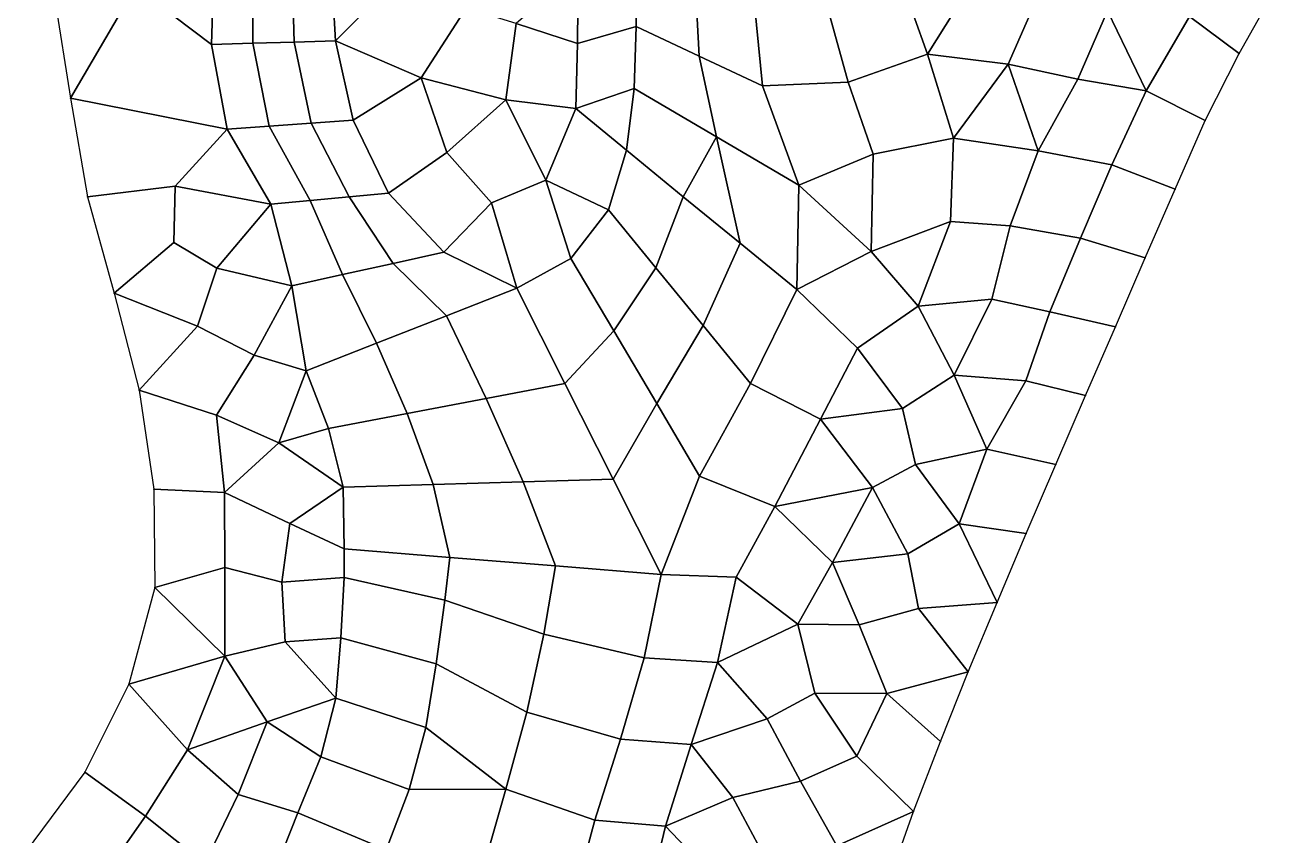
# Model space of a CAD drawing. Extents: x 380707 to 407438, y 6452841 to 6483357.
# Drawn here: x 397553.6 to 397803.6, y 6456317.9 to 6456480 of the extents above; entities that cross this region are included whole.
import ezdxf

# ---------------------------------------------------------------- set-up
doc = ezdxf.new("R2010")
doc.units = 0
for name, color, linetype in [('MESH_BOUND', 25, 'CONTINUOUS'), ('MESH_ELEMS', 18, 'CONTINUOUS'), ('MESH_NODES', 18, 'CONTINUOUS')]:
    doc.layers.add(name, color=color, linetype=linetype)

msp = doc.modelspace()

# ---------------------------------------------------------------- linework, layer by layer
at = {"layer": 'MESH_BOUND', "color": 25}
for points in [[(397796.225, 6456474.27, 0.373), (397803.576, 6456487.34, 0.458)], [(397559.616, 6456485.15, 1.466), (397562.701, 6456465.39, 1.691)], [(397789.448, 6456460.92, 0.306), (397796.225, 6456474.27, 0.373)], [(397562.701, 6456465.39, 1.691), (397566.131, 6456445.67, 1.296)], [(397783.439, 6456447.19, 0.435), (397789.448, 6456460.92, 0.306)], [(397777.445, 6456433.44, 0.336), (397783.439, 6456447.19, 0.435)], [(397566.131, 6456445.67, 1.296), (397571.464, 6456426.38, 1.151)], [(397771.49, 6456419.69, 0.344), (397777.445, 6456433.44, 0.336)], [(397571.464, 6456426.38, 1.151), (397576.405, 6456407.01, 1.106)], [(397765.537, 6456405.93, 0.55), (397771.49, 6456419.69, 0.344)], [(397576.405, 6456407.01, 1.106), (397579.387, 6456387.22, 1.13)], [(397759.6, 6456392.16, 0.683), (397765.537, 6456405.93, 0.55)], [(397753.662, 6456378.4, 0.439), (397759.6, 6456392.16, 0.683)], [(397579.387, 6456387.22, 1.13), (397579.579, 6456367.58, 1.161)], [(397747.849, 6456364.58, 0.462), (397753.662, 6456378.4, 0.439)], [(397579.579, 6456367.58, 1.161), (397574.38, 6456348.25, 1.157)], [(397742.044, 6456350.75, 0.519), (397747.849, 6456364.58, 0.462)], [(397736.552, 6456336.81, 0.49), (397742.044, 6456350.75, 0.519)], [(397574.38, 6456348.25, 1.157), (397565.582, 6456330.67, 1.194)], [(397731.157, 6456322.82, 0.5), (397736.552, 6456336.81, 0.49)], [(397565.582, 6456330.67, 1.194), (397553.631, 6456314.62, 1.075)], [(397726.189, 6456308.68, 0.519), (397731.157, 6456322.82, 0.5)]]:
    msp.add_polyline3d(points, dxfattribs=at)
at = {"layer": 'MESH_ELEMS', "color": 178}
for points in [[(397786.296, 6456481.67, 0.167), (397796.225, 6456474.27, 0.373), (397803.576, 6456487.34, 0.458), (397794.637, 6456494.72, 0.218)], [(397591.435, 6456493.34, -1.073), (397575.692, 6456487.58, 1.056), (397590.862, 6456476.06, -0.712), (397591.435, 6456493.34, -1.073)], [(397590.862, 6456476.06, -0.712), (397599.129, 6456476.32, -1.536), (397599.201, 6456493.26, -1.507), (397591.435, 6456493.34, -1.073)], [(397599.129, 6456476.32, -1.536), (397607.397, 6456476.58, -1.128), (397606.968, 6456493.18, -0.855), (397599.201, 6456493.26, -1.507)], [(397607.397, 6456476.58, -1.128), (397615.664, 6456476.84, -0.327), (397614.734, 6456493.11, -0.04), (397606.968, 6456493.18, -0.855)], [(397614.734, 6456493.11, -0.04), (397615.664, 6456476.84, -0.327), (397627.725, 6456488.87, 0.086), (397614.734, 6456493.11, -0.04)], [(397675.757, 6456479.71, -0.339), (397675.881, 6456492.15, -0.25), (397664.168, 6456491.06, 0.127), (397664.029, 6456476.27, 0.119)], [(397675.881, 6456492.15, -0.25), (397675.757, 6456479.71, -0.339), (397688.357, 6456473.77, -0.526), (397687.429, 6456490.17, -0.64)], [(397664.168, 6456491.06, 0.127), (397651.787, 6456480.25, 0.174), (397664.029, 6456476.27, 0.119), (397664.168, 6456491.06, 0.127)], [(397687.429, 6456490.17, -0.64), (397688.357, 6456473.77, -0.526), (397700.956, 6456467.83, 0.013), (397698.977, 6456488.19, -0.016)], [(397733.932, 6456474.13, 0.461), (397728.234, 6456490.18, 0.39), (397714.146, 6456482.77, 0.125), (397718.069, 6456468.59, 0.357)], [(397743.291, 6456489.07, 0.462), (397728.234, 6456490.18, 0.39), (397733.932, 6456474.13, 0.461), (397743.291, 6456489.07, 0.462)], [(397559.616, 6456485.15, 1.466), (397562.701, 6456465.39, 1.691), (397575.692, 6456487.58, 1.056), (397559.616, 6456485.15, 1.466)], [(397590.862, 6456476.06, -0.712), (397575.692, 6456487.58, 1.056), (397562.701, 6456465.39, 1.691), (397594.038, 6456459.14, -0.757)], [(397632.772, 6456469.45, 0.175), (397641.801, 6456483.34, 0.312), (397627.725, 6456488.87, 0.086), (397615.664, 6456476.84, -0.327)], [(397700.956, 6456467.83, 0.013), (397718.069, 6456468.59, 0.357), (397714.146, 6456482.77, 0.125), (397698.977, 6456488.19, -0.016)], [(397750.049, 6456472.19, 0.606), (397756.067, 6456485.87, 0.513), (397743.291, 6456489.07, 0.462), (397733.932, 6456474.13, 0.461)], [(397763.972, 6456469.18, 0.504), (397769.901, 6456482.81, 0.514), (397756.067, 6456485.87, 0.513), (397750.049, 6456472.19, 0.606)], [(397649.689, 6456465.01, 0.013), (397651.787, 6456480.25, 0.174), (397641.801, 6456483.34, 0.312), (397632.772, 6456469.45, 0.175)], [(397769.901, 6456482.81, 0.514), (397763.972, 6456469.18, 0.504), (397777.651, 6456466.84, 0.29), (397769.901, 6456482.81, 0.514)], [(397786.296, 6456481.67, 0.167), (397769.901, 6456482.81, 0.514), (397777.651, 6456466.84, 0.29), (397786.296, 6456481.67, 0.167)], [(397664.029, 6456476.27, 0.119), (397651.787, 6456480.25, 0.174), (397649.689, 6456465.01, 0.013), (397663.679, 6456463.29, 0.112)], [(397675.373, 6456467.28, -0.411), (397675.757, 6456479.71, -0.339), (397664.029, 6456476.27, 0.119), (397663.679, 6456463.29, 0.112)], [(397675.757, 6456479.71, -0.339), (397675.373, 6456467.28, -0.411), (397691.801, 6456457.64, -0.508), (397688.357, 6456473.77, -0.526)], [(397796.225, 6456474.27, 0.373), (397786.296, 6456481.67, 0.167), (397777.651, 6456466.84, 0.29), (397789.448, 6456460.92, 0.306)], [(397610.794, 6456460.36, -1.057), (397619.172, 6456460.97, -0.175), (397615.664, 6456476.84, -0.327), (397607.397, 6456476.58, -1.128)], [(397619.172, 6456460.97, -0.175), (397632.772, 6456469.45, 0.175), (397615.664, 6456476.84, -0.327), (397619.172, 6456460.97, -0.175)], [(397594.038, 6456459.14, -0.757), (397602.416, 6456459.75, -1.795), (397599.129, 6456476.32, -1.536), (397590.862, 6456476.06, -0.712)], [(397602.416, 6456459.75, -1.795), (397610.794, 6456460.36, -1.057), (397607.397, 6456476.58, -1.128), (397599.129, 6456476.32, -1.536)], [(397688.357, 6456473.77, -0.526), (397691.801, 6456457.64, -0.508), (397708.228, 6456448.01, 0.119), (397700.956, 6456467.83, 0.013)], [(397739.158, 6456457.35, 0.445), (397733.932, 6456474.13, 0.461), (397718.069, 6456468.59, 0.357), (397723.111, 6456454.2, 0.394)], [(397739.158, 6456457.35, 0.445), (397750.049, 6456472.19, 0.606), (397733.932, 6456474.13, 0.461), (397739.158, 6456457.35, 0.445)], [(397756.083, 6456454.85, 0.458), (397750.049, 6456472.19, 0.606), (397739.158, 6456457.35, 0.445), (397756.083, 6456454.85, 0.458)], [(397763.972, 6456469.18, 0.504), (397750.049, 6456472.19, 0.606), (397756.083, 6456454.85, 0.458), (397763.972, 6456469.18, 0.504)], [(397637.935, 6456454.51, -0.008), (397632.772, 6456469.45, 0.175), (397619.172, 6456460.97, -0.175), (397626.281, 6456446.39, -0.336)], [(397632.772, 6456469.45, 0.175), (397637.935, 6456454.51, -0.008), (397649.689, 6456465.01, 0.013), (397632.772, 6456469.45, 0.175)], [(397675.373, 6456467.28, -0.411), (397663.679, 6456463.29, 0.112), (397673.806, 6456454.95, -0.451), (397675.373, 6456467.28, -0.411)], [(397675.373, 6456467.28, -0.411), (397673.806, 6456454.95, -0.451), (397685.148, 6456445.68, -0.82), (397691.801, 6456457.64, -0.508)], [(397708.228, 6456448.01, 0.119), (397723.111, 6456454.2, 0.394), (397718.069, 6456468.59, 0.357), (397700.956, 6456467.83, 0.013)], [(397763.972, 6456469.18, 0.504), (397756.083, 6456454.85, 0.458), (397770.75, 6456452.03, 0.271), (397777.651, 6456466.84, 0.29)], [(397770.75, 6456452.03, 0.271), (397783.439, 6456447.19, 0.435), (397789.448, 6456460.92, 0.306), (397777.651, 6456466.84, 0.29)], [(397562.701, 6456465.39, 1.691), (397566.131, 6456445.67, 1.296), (397583.605, 6456447.75, 0.753), (397594.038, 6456459.14, -0.757)], [(397646.828, 6456444.42, -0.054), (397657.683, 6456448.98, 0.07), (397649.689, 6456465.01, 0.013), (397637.935, 6456454.51, -0.008)], [(397657.683, 6456448.98, 0.07), (397663.679, 6456463.29, 0.112), (397649.689, 6456465.01, 0.013), (397657.683, 6456448.98, 0.07)], [(397657.683, 6456448.98, 0.07), (397670.234, 6456443.06, -0.321), (397673.806, 6456454.95, -0.451), (397663.679, 6456463.29, 0.112)], [(397602.725, 6456444.18, -1.496), (397610.577, 6456444.92, -1.49), (397602.416, 6456459.75, -1.795), (397594.038, 6456459.14, -0.757)], [(397610.577, 6456444.92, -1.49), (397618.429, 6456445.66, -0.778), (397610.794, 6456460.36, -1.057), (397602.416, 6456459.75, -1.795)], [(397618.429, 6456445.66, -0.778), (397626.281, 6456446.39, -0.336), (397619.172, 6456460.97, -0.175), (397610.794, 6456460.36, -1.057)], [(397602.725, 6456444.18, -1.496), (397594.038, 6456459.14, -0.757), (397583.605, 6456447.75, 0.753), (397602.725, 6456444.18, -1.496)], [(397691.801, 6456457.64, -0.508), (397685.148, 6456445.68, -0.82), (397696.489, 6456436.41, -0.54), (397691.801, 6456457.64, -0.508)], [(397691.801, 6456457.64, -0.508), (397696.489, 6456436.41, -0.54), (397707.831, 6456427.14, 0.099), (397708.228, 6456448.01, 0.119)], [(397738.575, 6456440.69, 0.422), (397739.158, 6456457.35, 0.445), (397723.111, 6456454.2, 0.394), (397722.661, 6456434.73, 0.491)], [(397750.468, 6456439.83, 0.404), (397756.083, 6456454.85, 0.458), (397739.158, 6456457.35, 0.445), (397738.575, 6456440.69, 0.422)], [(397637.935, 6456454.51, -0.008), (397626.281, 6456446.39, -0.336), (397637.333, 6456434.58, -0.205), (397646.828, 6456444.42, -0.054)], [(397673.806, 6456454.95, -0.451), (397670.234, 6456443.06, -0.321), (397679.681, 6456431.48, -0.879), (397685.148, 6456445.68, -0.82)], [(397764.506, 6456437.4, 0.326), (397770.75, 6456452.03, 0.271), (397756.083, 6456454.85, 0.458), (397750.468, 6456439.83, 0.404)], [(397722.661, 6456434.73, 0.491), (397723.111, 6456454.2, 0.394), (397708.228, 6456448.01, 0.119), (397722.661, 6456434.73, 0.491)], [(397777.445, 6456433.44, 0.336), (397783.439, 6456447.19, 0.435), (397770.75, 6456452.03, 0.271), (397764.506, 6456437.4, 0.326)], [(397583.356, 6456436.49, 0.967), (397583.605, 6456447.75, 0.753), (397566.131, 6456445.67, 1.296), (397571.464, 6456426.38, 1.151)], [(397583.605, 6456447.75, 0.753), (397583.356, 6456436.49, 0.967), (397591.958, 6456431.36, 0.952), (397602.725, 6456444.18, -1.496)], [(397662.709, 6456433.35, -0.071), (397657.683, 6456448.98, 0.07), (397646.828, 6456444.42, -0.054), (397651.9, 6456427.4, -0.273)], [(397657.683, 6456448.98, 0.07), (397662.709, 6456433.35, -0.071), (397670.234, 6456443.06, -0.321), (397657.683, 6456448.98, 0.07)], [(397708.228, 6456448.01, 0.119), (397707.831, 6456427.14, 0.099), (397722.661, 6456434.73, 0.491), (397708.228, 6456448.01, 0.119)], [(397606.974, 6456427.88, -0.922), (397617.093, 6456430.11, -1.33), (397610.577, 6456444.92, -1.49), (397602.725, 6456444.18, -1.496)], [(397617.093, 6456430.11, -1.33), (397627.213, 6456432.35, -0.718), (397618.429, 6456445.66, -0.778), (397610.577, 6456444.92, -1.49)], [(397627.213, 6456432.35, -0.718), (397637.333, 6456434.58, -0.205), (397626.281, 6456446.39, -0.336), (397618.429, 6456445.66, -0.778)], [(397637.333, 6456434.58, -0.205), (397651.9, 6456427.4, -0.273), (397646.828, 6456444.42, -0.054), (397637.333, 6456434.58, -0.205)], [(397685.148, 6456445.68, -0.82), (397679.681, 6456431.48, -0.879), (397689.127, 6456419.91, -0.622), (397696.489, 6456436.41, -0.54)], [(397606.974, 6456427.88, -0.922), (397602.725, 6456444.18, -1.496), (397591.958, 6456431.36, 0.952), (397606.974, 6456427.88, -0.922)], [(397670.234, 6456443.06, -0.321), (397662.709, 6456433.35, -0.071), (397671.278, 6456418.84, -0.887), (397679.681, 6456431.48, -0.879)], [(397722.661, 6456434.73, 0.491), (397732.077, 6456423.78, 0.495), (397738.575, 6456440.69, 0.422), (397722.661, 6456434.73, 0.491)], [(397746.827, 6456425.17, 0.409), (397750.468, 6456439.83, 0.404), (397738.575, 6456440.69, 0.422), (397732.077, 6456423.78, 0.495)], [(397758.365, 6456422.64, 0.37), (397764.506, 6456437.4, 0.326), (397750.468, 6456439.83, 0.404), (397746.827, 6456425.17, 0.409)], [(397771.49, 6456419.69, 0.344), (397777.445, 6456433.44, 0.336), (397764.506, 6456437.4, 0.326), (397758.365, 6456422.64, 0.37)], [(397583.356, 6456436.49, 0.967), (397571.464, 6456426.38, 1.151), (397588.111, 6456419.81, 1.086), (397591.958, 6456431.36, 0.952)], [(397637.869, 6456421.89, -0.621), (397651.9, 6456427.4, -0.273), (397637.333, 6456434.58, -0.205), (397627.213, 6456432.35, -0.718)], [(397696.489, 6456436.41, -0.54), (397689.127, 6456419.91, -0.622), (397698.573, 6456408.33, 0.139), (397707.831, 6456427.14, 0.099)], [(397719.983, 6456415.43, 0.59), (397732.077, 6456423.78, 0.495), (397722.661, 6456434.73, 0.491), (397707.831, 6456427.14, 0.099)], [(397623.838, 6456416.38, -1.463), (397637.869, 6456421.89, -0.621), (397627.213, 6456432.35, -0.718), (397617.093, 6456430.11, -1.33)], [(397662.709, 6456433.35, -0.071), (397651.9, 6456427.4, -0.273), (397661.509, 6456408.32, -0.892), (397671.278, 6456418.84, -0.887)], [(397591.958, 6456431.36, 0.952), (397588.111, 6456419.81, 1.086), (397599.395, 6456414.04, 0.774), (397606.974, 6456427.88, -0.922)], [(397609.806, 6456410.87, -0.782), (397623.838, 6456416.38, -1.463), (397617.093, 6456430.11, -1.33), (397606.974, 6456427.88, -0.922)], [(397679.681, 6456431.48, -0.879), (397671.278, 6456418.84, -0.887), (397679.846, 6456404.33, -0.683), (397689.127, 6456419.91, -0.622)], [(397606.974, 6456427.88, -0.922), (397599.395, 6456414.04, 0.774), (397609.806, 6456410.87, -0.782), (397606.974, 6456427.88, -0.922)], [(397661.509, 6456408.32, -0.892), (397651.9, 6456427.4, -0.273), (397637.869, 6456421.89, -0.621), (397645.755, 6456405.34, -0.86)], [(397698.573, 6456408.33, 0.139), (397712.543, 6456401.23, 0.421), (397719.983, 6456415.43, 0.59), (397707.831, 6456427.14, 0.099)], [(397576.405, 6456407.01, 1.106), (397588.111, 6456419.81, 1.086), (397571.464, 6456426.38, 1.151), (397576.405, 6456407.01, 1.106)], [(397732.077, 6456423.78, 0.495), (397739.272, 6456410.03, 0.358), (397746.827, 6456425.17, 0.409), (397732.077, 6456423.78, 0.495)], [(397753.583, 6456408.86, 0.44), (397758.365, 6456422.64, 0.37), (397746.827, 6456425.17, 0.409), (397739.272, 6456410.03, 0.358)], [(397645.755, 6456405.34, -0.86), (397637.869, 6456421.89, -0.621), (397623.838, 6456416.38, -1.463), (397630.002, 6456402.36, -1.404)], [(397719.983, 6456415.43, 0.59), (397728.982, 6456403.38, 0.455), (397739.272, 6456410.03, 0.358), (397732.077, 6456423.78, 0.495)], [(397765.537, 6456405.93, 0.55), (397771.49, 6456419.69, 0.344), (397758.365, 6456422.64, 0.37), (397753.583, 6456408.86, 0.44)], [(397591.885, 6456401.99, 1.195), (397599.395, 6456414.04, 0.774), (397588.111, 6456419.81, 1.086), (397576.405, 6456407.01, 1.106)], [(397689.127, 6456419.91, -0.622), (397679.846, 6456404.33, -0.683), (397688.415, 6456389.82, 0.035), (397698.573, 6456408.33, 0.139)], [(397671.278, 6456418.84, -0.887), (397661.509, 6456408.32, -0.892), (397671.118, 6456389.24, -0.901), (397679.846, 6456404.33, -0.683)], [(397630.002, 6456402.36, -1.404), (397623.838, 6456416.38, -1.463), (397609.806, 6456410.87, -0.782), (397614.248, 6456399.38, -1.093)], [(397728.982, 6456403.38, 0.455), (397719.983, 6456415.43, 0.59), (397712.543, 6456401.23, 0.421), (397728.982, 6456403.38, 0.455)], [(397604.347, 6456396.46, 0.436), (397609.806, 6456410.87, -0.782), (397599.395, 6456414.04, 0.774), (397591.885, 6456401.99, 1.195)], [(397604.347, 6456396.46, 0.436), (397614.248, 6456399.38, -1.093), (397609.806, 6456410.87, -0.782), (397604.347, 6456396.46, 0.436)], [(397728.982, 6456403.38, 0.455), (397731.581, 6456392.16, 0.253), (397745.806, 6456395.23, 0.368), (397739.272, 6456410.03, 0.358)], [(397753.583, 6456408.86, 0.44), (397739.272, 6456410.03, 0.358), (397745.806, 6456395.23, 0.368), (397753.583, 6456408.86, 0.44)], [(397579.387, 6456387.22, 1.13), (397593.492, 6456386.57, 1.196), (397591.885, 6456401.99, 1.195), (397576.405, 6456407.01, 1.106)], [(397671.118, 6456389.24, -0.901), (397661.509, 6456408.32, -0.892), (397645.755, 6456405.34, -0.86), (397653.134, 6456388.71, -1.032)], [(397703.461, 6456383.77, 0.46), (397712.543, 6456401.23, 0.421), (397698.573, 6456408.33, 0.139), (397688.415, 6456389.82, 0.035)], [(397759.6, 6456392.16, 0.683), (397765.537, 6456405.93, 0.55), (397753.583, 6456408.86, 0.44), (397745.806, 6456395.23, 0.368)], [(397653.134, 6456388.71, -1.032), (397645.755, 6456405.34, -0.86), (397630.002, 6456402.36, -1.404), (397635.15, 6456388.18, -1.479)], [(397679.846, 6456404.33, -0.683), (397671.118, 6456389.24, -0.901), (397680.727, 6456370.16, 0.212), (397688.415, 6456389.82, 0.035)], [(397591.885, 6456401.99, 1.195), (397593.492, 6456386.57, 1.196), (397604.347, 6456396.46, 0.436), (397591.885, 6456401.99, 1.195)], [(397635.15, 6456388.18, -1.479), (397630.002, 6456402.36, -1.404), (397614.248, 6456399.38, -1.093), (397617.166, 6456387.64, -1.167)], [(397731.581, 6456392.16, 0.253), (397728.982, 6456403.38, 0.455), (397712.543, 6456401.23, 0.421), (397722.935, 6456387.56, 0.485)], [(397604.347, 6456396.46, 0.436), (397617.166, 6456387.64, -1.167), (397614.248, 6456399.38, -1.093), (397604.347, 6456396.46, 0.436)], [(397703.461, 6456383.77, 0.46), (397722.935, 6456387.56, 0.485), (397712.543, 6456401.23, 0.421), (397703.461, 6456383.77, 0.46)], [(397604.347, 6456396.46, 0.436), (397593.492, 6456386.57, 1.196), (397606.513, 6456380.39, -0.016), (397617.166, 6456387.64, -1.167)], [(397745.806, 6456395.23, 0.368), (397731.581, 6456392.16, 0.253), (397740.297, 6456380.33, 0.34), (397745.806, 6456395.23, 0.368)], [(397753.662, 6456378.4, 0.439), (397759.6, 6456392.16, 0.683), (397745.806, 6456395.23, 0.368), (397740.297, 6456380.33, 0.34)], [(397731.581, 6456392.16, 0.253), (397722.935, 6456387.56, 0.485), (397729.992, 6456374.32, 0.435), (397740.297, 6456380.33, 0.34)], [(397695.748, 6456369.64, 0.573), (397703.461, 6456383.77, 0.46), (397688.415, 6456389.82, 0.035), (397680.727, 6456370.16, 0.212)], [(397593.585, 6456371.55, 1.081), (397593.492, 6456386.57, 1.196), (397579.387, 6456387.22, 1.13), (397579.579, 6456367.58, 1.161)], [(397617.166, 6456387.64, -1.167), (397606.513, 6456380.39, -0.016), (397617.414, 6456375.3, -1.215), (397617.166, 6456387.64, -1.167)], [(397638.518, 6456373.59, -1.76), (397635.15, 6456388.18, -1.479), (397617.166, 6456387.64, -1.167), (397617.414, 6456375.3, -1.215)], [(397659.622, 6456371.88, -1.038), (397653.134, 6456388.71, -1.032), (397635.15, 6456388.18, -1.479), (397638.518, 6456373.59, -1.76)], [(397680.727, 6456370.16, 0.212), (397671.118, 6456389.24, -0.901), (397653.134, 6456388.71, -1.032), (397659.622, 6456371.88, -1.038)], [(397714.96, 6456372.57, 0.531), (397722.935, 6456387.56, 0.485), (397703.461, 6456383.77, 0.46), (397714.96, 6456372.57, 0.531)], [(397722.935, 6456387.56, 0.485), (397714.96, 6456372.57, 0.531), (397729.992, 6456374.32, 0.435), (397722.935, 6456387.56, 0.485)], [(397593.585, 6456371.55, 1.081), (397604.926, 6456368.67, 0.096), (397606.513, 6456380.39, -0.016), (397593.492, 6456386.57, 1.196)], [(397695.748, 6456369.64, 0.573), (397708.043, 6456360.28, 0.433), (397714.96, 6456372.57, 0.531), (397703.461, 6456383.77, 0.46)], [(397604.926, 6456368.67, 0.096), (397617.409, 6456369.6, -1.246), (397617.414, 6456375.3, -1.215), (397606.513, 6456380.39, -0.016)], [(397732.179, 6456363.36, 0.399), (397747.849, 6456364.58, 0.462), (397740.297, 6456380.33, 0.34), (397729.992, 6456374.32, 0.435)], [(397753.662, 6456378.4, 0.439), (397740.297, 6456380.33, 0.34), (397747.849, 6456364.58, 0.462), (397753.662, 6456378.4, 0.439)], [(397638.518, 6456373.59, -1.76), (397617.414, 6456375.3, -1.215), (397617.409, 6456369.6, -1.246), (397637.544, 6456365.04, -2.007)], [(397714.96, 6456372.57, 0.531), (397720.288, 6456360.14, 0.485), (397732.179, 6456363.36, 0.399), (397729.992, 6456374.32, 0.435)], [(397659.622, 6456371.88, -1.038), (397638.518, 6456373.59, -1.76), (397637.544, 6456365.04, -2.007), (397657.317, 6456358.23, -1.163)], [(397680.727, 6456370.16, 0.212), (397659.622, 6456371.88, -1.038), (397657.317, 6456358.23, -1.163), (397677.33, 6456353.55, 0.074)], [(397708.043, 6456360.28, 0.433), (397720.288, 6456360.14, 0.485), (397714.96, 6456372.57, 0.531), (397708.043, 6456360.28, 0.433)], [(397593.574, 6456353.89, 1.055), (397593.585, 6456371.55, 1.081), (397579.579, 6456367.58, 1.161), (397593.574, 6456353.89, 1.055)], [(397605.586, 6456356.72, 0.085), (397604.926, 6456368.67, 0.096), (397593.585, 6456371.55, 1.081), (397593.574, 6456353.89, 1.055)], [(397604.926, 6456368.67, 0.096), (397605.586, 6456356.72, 0.085), (397616.703, 6456357.51, -1.209), (397617.409, 6456369.6, -1.246)], [(397637.544, 6456365.04, -2.007), (397617.409, 6456369.6, -1.246), (397616.703, 6456357.51, -1.209), (397635.789, 6456352.31, -2.177)], [(397680.727, 6456370.16, 0.212), (397677.33, 6456353.55, 0.074), (397691.997, 6456352.58, 0.462), (397695.748, 6456369.64, 0.573)], [(397691.997, 6456352.58, 0.462), (397708.043, 6456360.28, 0.433), (397695.748, 6456369.64, 0.573), (397691.997, 6456352.58, 0.462)], [(397574.38, 6456348.25, 1.157), (397593.574, 6456353.89, 1.055), (397579.579, 6456367.58, 1.161), (397574.38, 6456348.25, 1.157)], [(397657.317, 6456358.23, -1.163), (397637.544, 6456365.04, -2.007), (397635.789, 6456352.31, -2.177), (397653.865, 6456342.67, -1.299)], [(397747.849, 6456364.58, 0.462), (397732.179, 6456363.36, 0.399), (397742.044, 6456350.75, 0.519), (397747.849, 6456364.58, 0.462)], [(397725.849, 6456346.41, 0.369), (397742.044, 6456350.75, 0.519), (397732.179, 6456363.36, 0.399), (397720.288, 6456360.14, 0.485)], [(397708.043, 6456360.28, 0.433), (397691.997, 6456352.58, 0.462), (397701.89, 6456341.35, 0.62), (397711.434, 6456346.49, 0.364)], [(397711.434, 6456346.49, 0.364), (397725.849, 6456346.41, 0.369), (397720.288, 6456360.14, 0.485), (397708.043, 6456360.28, 0.433)], [(397605.586, 6456356.72, 0.085), (397615.705, 6456345.44, -1.282), (397616.703, 6456357.51, -1.209), (397605.586, 6456356.72, 0.085)], [(397635.789, 6456352.31, -2.177), (397616.703, 6456357.51, -1.209), (397615.705, 6456345.44, -1.282), (397633.696, 6456339.64, -2.297)], [(397677.33, 6456353.55, 0.074), (397657.317, 6456358.23, -1.163), (397653.865, 6456342.67, -1.299), (397672.613, 6456337.26, 0.115)], [(397605.586, 6456356.72, 0.085), (397593.574, 6456353.89, 1.055), (397602.031, 6456340.72, 0.171), (397615.705, 6456345.44, -1.282)], [(397586.087, 6456335.13, 1.063), (397593.574, 6456353.89, 1.055), (397574.38, 6456348.25, 1.157), (397586.087, 6456335.13, 1.063)], [(397593.574, 6456353.89, 1.055), (397586.087, 6456335.13, 1.063), (397602.031, 6456340.72, 0.171), (397593.574, 6456353.89, 1.055)], [(397653.865, 6456342.67, -1.299), (397635.789, 6456352.31, -2.177), (397633.696, 6456339.64, -2.297), (397649.723, 6456327.26, -1.503)], [(397686.74, 6456336.24, 0.518), (397691.997, 6456352.58, 0.462), (397677.33, 6456353.55, 0.074), (397672.613, 6456337.26, 0.115)], [(397701.89, 6456341.35, 0.62), (397691.997, 6456352.58, 0.462), (397686.74, 6456336.24, 0.518), (397701.89, 6456341.35, 0.62)], [(397742.044, 6456350.75, 0.519), (397725.849, 6456346.41, 0.369), (397736.552, 6456336.81, 0.49), (397742.044, 6456350.75, 0.519)], [(397565.582, 6456330.67, 1.194), (397577.675, 6456321.86, 1.151), (397586.087, 6456335.13, 1.063), (397574.38, 6456348.25, 1.157)], [(397602.031, 6456340.72, 0.171), (397612.734, 6456333.75, -1.23), (397615.705, 6456345.44, -1.282), (397602.031, 6456340.72, 0.171)], [(397633.696, 6456339.64, -2.297), (397615.705, 6456345.44, -1.282), (397612.734, 6456333.75, -1.23), (397630.357, 6456327.19, -2.201)], [(397708.604, 6456328.86, 0.408), (397719.812, 6456333.86, 0.387), (397711.434, 6456346.49, 0.364), (397701.89, 6456341.35, 0.62)], [(397725.849, 6456346.41, 0.369), (397711.434, 6456346.49, 0.364), (397719.812, 6456333.86, 0.387), (397725.849, 6456346.41, 0.369)], [(397719.812, 6456333.86, 0.387), (397731.157, 6456322.82, 0.5), (397736.552, 6456336.81, 0.49), (397725.849, 6456346.41, 0.369)], [(397672.613, 6456337.26, 0.115), (397653.865, 6456342.67, -1.299), (397649.723, 6456327.26, -1.503), (397667.476, 6456321.1, -0.058)], [(397602.031, 6456340.72, 0.171), (397586.087, 6456335.13, 1.063), (397596.205, 6456326.25, 0.328), (397602.031, 6456340.72, 0.171)], [(397596.205, 6456326.25, 0.328), (397608.125, 6456322.55, -0.899), (397612.734, 6456333.75, -1.23), (397602.031, 6456340.72, 0.171)], [(397649.723, 6456327.26, -1.503), (397633.696, 6456339.64, -2.297), (397630.357, 6456327.19, -2.201), (397649.723, 6456327.26, -1.503)], [(397695.022, 6456325.6, 0.525), (397708.604, 6456328.86, 0.408), (397701.89, 6456341.35, 0.62), (397686.74, 6456336.24, 0.518)], [(397681.586, 6456319.92, 0.531), (397686.74, 6456336.24, 0.518), (397672.613, 6456337.26, 0.115), (397667.476, 6456321.1, -0.058)], [(397596.205, 6456326.25, 0.328), (397586.087, 6456335.13, 1.063), (397577.675, 6456321.86, 1.151), (397589.563, 6456312.44, 0.622)], [(397686.74, 6456336.24, 0.518), (397681.586, 6456319.92, 0.531), (397695.022, 6456325.6, 0.525), (397686.74, 6456336.24, 0.518)], [(397630.357, 6456327.19, -2.201), (397612.734, 6456333.75, -1.23), (397608.125, 6456322.55, -0.899), (397625.809, 6456315.13, -1.972)], [(397719.812, 6456333.86, 0.387), (397708.604, 6456328.86, 0.408), (397715.82, 6456315.94, 0.454), (397731.157, 6456322.82, 0.5)], [(397565.582, 6456330.67, 1.194), (397553.631, 6456314.62, 1.075), (397568.031, 6456308.1, 1.024), (397577.675, 6456321.86, 1.151)], [(397649.723, 6456327.26, -1.503), (397630.357, 6456327.19, -2.201), (397625.809, 6456315.13, -1.972), (397645.293, 6456311.9, -1.666)], [(397667.476, 6456321.1, -0.058), (397649.723, 6456327.26, -1.503), (397645.293, 6456311.9, -1.666), (397663.108, 6456304.7, -0.068)], [(397701.058, 6456314.43, 0.37), (397715.82, 6456315.94, 0.454), (397708.604, 6456328.86, 0.408), (397695.022, 6456325.6, 0.525)], [(397603.707, 6456311.28, -0.709), (397608.125, 6456322.55, -0.899), (397596.205, 6456326.25, 0.328), (397589.563, 6456312.44, 0.622)], [(397692.269, 6456308.7, 0.536), (397701.058, 6456314.43, 0.37), (397695.022, 6456325.6, 0.525), (397681.586, 6456319.92, 0.531)], [(397581.109, 6456298.28, 0.86), (397589.563, 6456312.44, 0.622), (397577.675, 6456321.86, 1.151), (397568.031, 6456308.1, 1.024)], [(397625.809, 6456315.13, -1.972), (397608.125, 6456322.55, -0.899), (397603.707, 6456311.28, -0.709), (397620.715, 6456303.32, -1.783)], [(397726.189, 6456308.68, 0.519), (397731.157, 6456322.82, 0.5), (397715.82, 6456315.94, 0.454), (397726.189, 6456308.68, 0.519)], [(397678.075, 6456305.18, 0.43), (397681.586, 6456319.92, 0.531), (397667.476, 6456321.1, -0.058), (397663.108, 6456304.7, -0.068)], [(397681.586, 6456319.92, 0.531), (397678.075, 6456305.18, 0.43), (397692.269, 6456308.7, 0.536), (397681.586, 6456319.92, 0.531)]]:
    msp.add_3dface(points, dxfattribs=at)
at = {"layer": 'MESH_NODES', "color": 18}
for p in [(397675.757, 6456479.71, -0.339), (397615.664, 6456476.84, -0.327), (397590.862, 6456476.06, -0.712), (397599.129, 6456476.32, -1.536), (397607.397, 6456476.58, -1.128), (397664.029, 6456476.27, 0.119), (397796.225, 6456474.27, 0.373), (397688.357, 6456473.77, -0.526), (397733.932, 6456474.13, 0.461), (397750.049, 6456472.19, 0.606), (397632.772, 6456469.45, 0.175), (397675.373, 6456467.28, -0.411), (397700.956, 6456467.83, 0.013), (397718.069, 6456468.59, 0.357), (397763.972, 6456469.18, 0.504), (397777.651, 6456466.84, 0.29), (397562.701, 6456465.39, 1.691), (397649.689, 6456465.01, 0.013), (397663.679, 6456463.29, 0.112), (397602.416, 6456459.75, -1.795), (397610.794, 6456460.36, -1.057), (397619.172, 6456460.97, -0.175), (397789.448, 6456460.92, 0.306), (397594.038, 6456459.14, -0.757), (397691.801, 6456457.64, -0.508), (397739.158, 6456457.35, 0.445), (397637.935, 6456454.51, -0.008), (397673.806, 6456454.95, -0.451), (397756.083, 6456454.85, 0.458), (397723.111, 6456454.2, 0.394), (397770.75, 6456452.03, 0.271), (397583.605, 6456447.75, 0.753), (397657.683, 6456448.98, 0.07), (397708.228, 6456448.01, 0.119), (397783.439, 6456447.19, 0.435), (397566.131, 6456445.67, 1.296), (397610.577, 6456444.92, -1.49), (397618.429, 6456445.66, -0.778), (397626.281, 6456446.39, -0.336), (397646.828, 6456444.42, -0.054), (397685.148, 6456445.68, -0.82), (397602.725, 6456444.18, -1.496), (397670.234, 6456443.06, -0.321), (397738.575, 6456440.69, 0.422), (397750.468, 6456439.83, 0.404), (397764.506, 6456437.4, 0.326), (397583.356, 6456436.49, 0.967), (397637.333, 6456434.58, -0.205), (397696.489, 6456436.41, -0.54), (397722.661, 6456434.73, 0.491), (397627.213, 6456432.35, -0.718), (397662.709, 6456433.35, -0.071), (397777.445, 6456433.44, 0.336), (397591.958, 6456431.36, 0.952), (397617.093, 6456430.11, -1.33), (397679.681, 6456431.48, -0.879), (397606.974, 6456427.88, -0.922), (397651.9, 6456427.4, -0.273), (397707.831, 6456427.14, 0.099), (397571.464, 6456426.38, 1.151), (397746.827, 6456425.17, 0.409), (397637.869, 6456421.89, -0.621), (397732.077, 6456423.78, 0.495), (397758.365, 6456422.64, 0.37), (397588.111, 6456419.81, 1.086), (397689.127, 6456419.91, -0.622), (397771.49, 6456419.69, 0.344), (397671.278, 6456418.84, -0.887), (397623.838, 6456416.38, -1.463), (397719.983, 6456415.43, 0.59), (397599.395, 6456414.04, 0.774), (397609.806, 6456410.87, -0.782), (397739.272, 6456410.03, 0.358), (397576.405, 6456407.01, 1.106), (397661.509, 6456408.32, -0.892), (397698.573, 6456408.33, 0.139), (397753.583, 6456408.86, 0.44), (397645.755, 6456405.34, -0.86), (397679.846, 6456404.33, -0.683), (397765.537, 6456405.93, 0.55), (397591.885, 6456401.99, 1.195), (397630.002, 6456402.36, -1.404), (397728.982, 6456403.38, 0.455), (397614.248, 6456399.38, -1.093), (397712.543, 6456401.23, 0.421), (397604.347, 6456396.46, 0.436), (397745.806, 6456395.23, 0.368), (397731.581, 6456392.16, 0.253), (397759.6, 6456392.16, 0.683), (397688.415, 6456389.82, 0.035), (397579.387, 6456387.22, 1.13), (397617.166, 6456387.64, -1.167), (397635.15, 6456388.18, -1.479), (397653.134, 6456388.71, -1.032), (397671.118, 6456389.24, -0.901), (397722.935, 6456387.56, 0.485), (397593.492, 6456386.57, 1.196), (397703.461, 6456383.77, 0.46), (397606.513, 6456380.39, -0.016), (397740.297, 6456380.33, 0.34), (397753.662, 6456378.4, 0.439), (397617.414, 6456375.3, -1.215), (397729.992, 6456374.32, 0.435), (397638.518, 6456373.59, -1.76), (397659.622, 6456371.88, -1.038), (397714.96, 6456372.57, 0.531), (397593.585, 6456371.55, 1.081), (397617.409, 6456369.6, -1.246), (397680.727, 6456370.16, 0.212), (397695.748, 6456369.64, 0.573), (397579.579, 6456367.58, 1.161), (397604.926, 6456368.67, 0.096), (397637.544, 6456365.04, -2.007), (397747.849, 6456364.58, 0.462), (397732.179, 6456363.36, 0.399), (397708.043, 6456360.28, 0.433), (397720.288, 6456360.14, 0.485), (397616.703, 6456357.51, -1.209), (397657.317, 6456358.23, -1.163), (397605.586, 6456356.72, 0.085), (397593.574, 6456353.89, 1.055), (397635.789, 6456352.31, -2.177), (397677.33, 6456353.55, 0.074), (397691.997, 6456352.58, 0.462), (397742.044, 6456350.75, 0.519), (397574.38, 6456348.25, 1.157), (397615.705, 6456345.44, -1.282), (397711.434, 6456346.49, 0.364), (397725.849, 6456346.41, 0.369), (397653.865, 6456342.67, -1.299), (397602.031, 6456340.72, 0.171), (397633.696, 6456339.64, -2.297), (397701.89, 6456341.35, 0.62), (397672.613, 6456337.26, 0.115), (397736.552, 6456336.81, 0.49), (397586.087, 6456335.13, 1.063), (397686.74, 6456336.24, 0.518), (397612.734, 6456333.75, -1.23), (397719.812, 6456333.86, 0.387), (397565.582, 6456330.67, 1.194), (397630.357, 6456327.19, -2.201), (397649.723, 6456327.26, -1.503), (397708.604, 6456328.86, 0.408), (397596.205, 6456326.25, 0.328), (397695.022, 6456325.6, 0.525), (397577.675, 6456321.86, 1.151), (397608.125, 6456322.55, -0.899), (397731.157, 6456322.82, 0.5), (397667.476, 6456321.1, -0.058), (397681.586, 6456319.92, 0.531)]:
    msp.add_point(p, dxfattribs=at)

doc.saveas('drawing.dxf')
